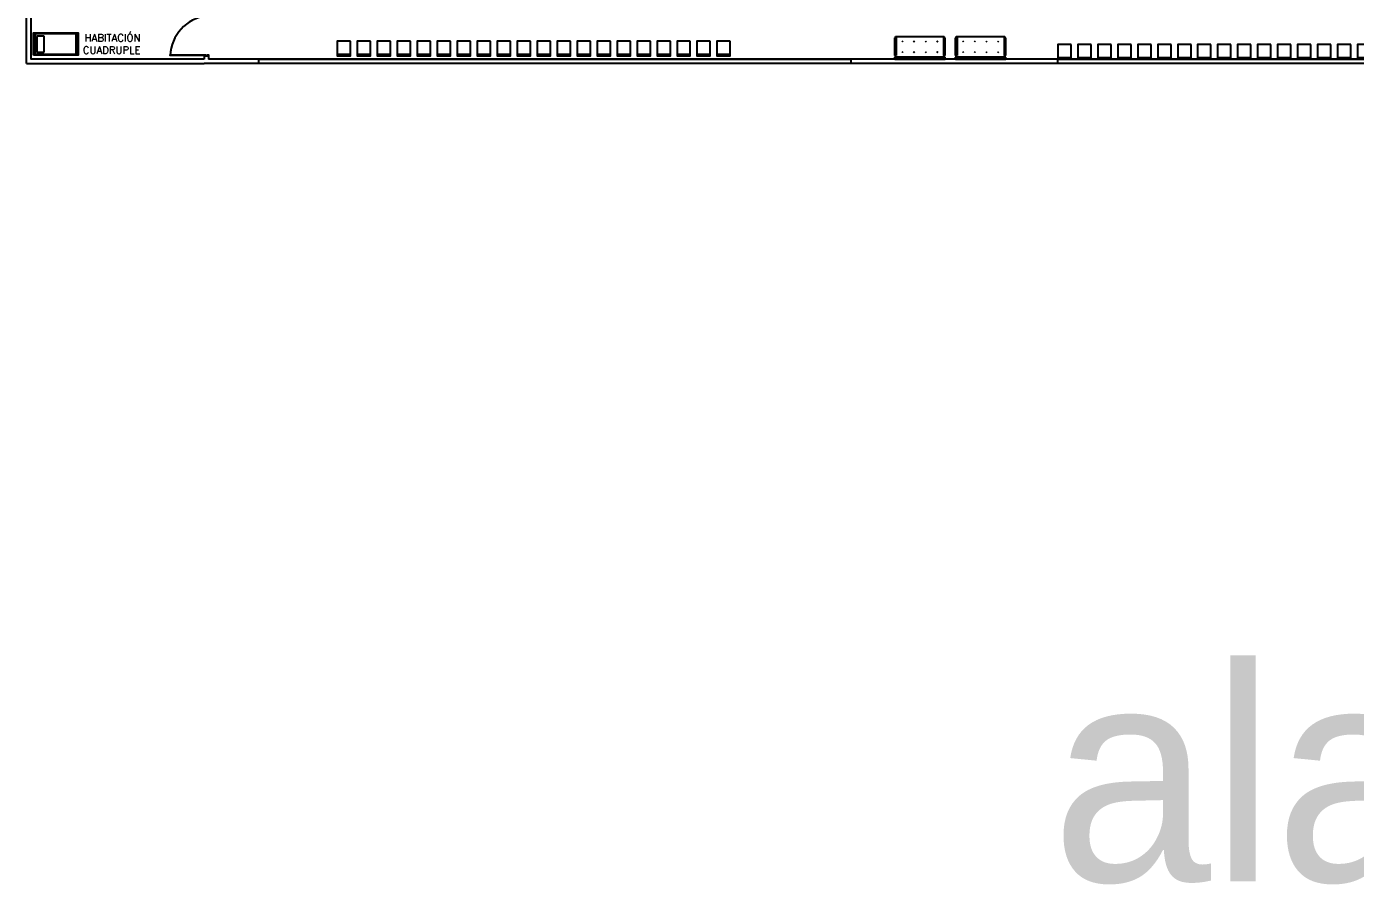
# Model space of a CAD drawing. Header units: metres. Extents: x -24 to 527, y -154 to 95.
# Drawn here: x -10.34 to 34.55, y -135.34 to -106.34 of the extents above; entities that cross this region are included whole.
import ezdxf

# ---------------------------------------------------------------- set-up
doc = ezdxf.new("R2010")
doc.units = ezdxf.units.M
doc.header["$MEASUREMENT"] = 0
for name, color, linetype in [('AN-TEXTO', 3, 'Continuous'), ('AR-MOBILIRIO', 1, 'Continuous'), ('AR-MUROS', 6, 'Continuous'), ('AR-PUERTAS', 2, 'Continuous'), ('AR-VENTANAS', 2, 'Continuous')]:
    doc.layers.add(name, color=color, linetype=linetype)
doc.layers.add('EQUIPO', color=1, linetype='Continuous', lineweight=0)
doc.styles.add('REGULAR-2.5', font='romans.shx', dxfattribs={"height": 2.5})

# ---------------------------------------------------------------- blocks, each defined once
blk = doc.blocks.new('31643339')
at = {"layer": 'AR-MOBILIRIO'}
for p, q in [((0.038, 0.5), (0.038, -0.5)), ((0.038, 0.4), (0.087, 0.4)), ((1.9, 0.4), (1.95, 0.4)), ((1.95, 0.5), (1.95, -0.5)), ((0.038, -0.4), (0.087, -0.4)), ((1.9, -0.4), (1.95, -0.4))]:
    blk.add_line(p, q, dxfattribs=at)
blk.add_lwpolyline([(0, -0.5), (0, 0.5), (2, 0.5), (2, -0.5)], close=True, dxfattribs=at)
for points in [[(1.87, 0.475, -0.414214), (1.9, 0.445), (1.9, -0.445, -0.414214), (1.87, -0.475), (0.117, -0.475, -0.414214), (0.087, -0.445), (0.087, 0.445, -0.414214), (0.117, 0.475)], [(0.15, -0.332, 0.414214), (0.18, -0.362), (0.447, -0.362, 0.414214), (0.477, -0.332), (0.477, 0.333, 0.414214), (0.447, 0.363), (0.18, 0.363, 0.414214), (0.15, 0.333)]]:
    blk.add_lwpolyline(points, format="xyb", close=True, dxfattribs=at)
blk = doc.blocks.new('AR-PUERTA 2')
at = {"layer": 'AR-PUERTAS', "linetype": 'Continuous'}
for points in [[(-1.354, -0.058), (-1.354, -0.008), (-1.329, -0.008), (-1.329, 0.042), (-1.379, 0.042), (-1.379, -0.058)], [(-0.029, -0.008), (-0.029, 0.042), (0.021, 0.042), (0.021, -0.058), (-0.004, -0.058), (-0.004, -0.008)], [(-0.004, -0.058), (-0.004, -1.258), (-0.029, -1.258), (-0.029, -0.058)]]:
    blk.add_lwpolyline(points, close=True, dxfattribs=at)
blk.add_arc((0.061, 0.169), 1.428, 188.1236, 267.3924, dxfattribs=at)
blk = doc.blocks.new('silla')
for points in [[(-0.225, -0.023), (0.225, -0.023), (0.225, 0.023), (-0.225, 0.023)], [(-0.225, -0.473), (0.225, -0.473), (0.225, -0.023), (-0.225, -0.023)]]:
    blk.add_lwpolyline(points, close=True)
blk = doc.blocks.new('*U126')
at = {"layer": 'AR-MOBILIRIO', "rotation": 90}
blk.add_blockref('silla', (-0.225, 0), dxfattribs=at)
blk = doc.blocks.new('*U127')
at = {"layer": 'AR-MUROS', "color": 0, "linetype": 'ByBlock', "lineweight": -2}
for p in [(0, 12.825), (0, 12.15), (0, 11.475), (0, 10.8), (0, 10.125), (0, 9.45), (0, 8.775), (0, 8.1), (0, 7.425), (0, 6.75), (0, 6.075), (0, 5.4), (0, 4.725), (0, 4.05), (0, 3.375), (0, 2.7), (0, 2.025), (0, 1.35), (0, 0.675), (0, 0)]:
    blk.add_blockref('*U126', p, dxfattribs=at)
blk = doc.blocks.new('*U117')
at = {"layer": 'AR-MOBILIRIO', "rotation": 90}
blk.add_blockref('silla', (-0.225, 0), dxfattribs=at)
blk = doc.blocks.new('*U118')
at = {"layer": 'AR-MUROS', "color": 0, "linetype": 'ByBlock', "lineweight": -2}
for p in [(0, 12.825), (0, 12.15), (0, 11.475), (0, 10.8), (0, 10.125), (0, 9.45), (0, 8.775), (0, 8.1), (0, 7.425), (0, 6.75), (0, 6.075), (0, 5.4), (0, 4.725), (0, 4.05), (0, 3.375), (0, 2.7), (0, 2.025), (0, 1.35), (0, 0.675), (0, 0)]:
    blk.add_blockref('*U117', p, dxfattribs=at)
blk = doc.blocks.new('mueb')
at = {"layer": 'AR-MOBILIRIO'}
for p, q in [((354.197, 187.284), (354.197, 187.21)), ((355.897, 187.284), (354.197, 187.284)), ((354.197, 187.21), (355.897, 187.21)), ((354.224, 187.21), (354.224, 187.161)), ((355.87, 187.21), (355.87, 187.161)), ((355.897, 187.284), (355.897, 187.21)), ((354.251, 187.161), (354.197, 187.161)), ((354.197, 187.161), (354.197, 186.556)), ((354.251, 186.556), (354.251, 187.161)), ((354.468, 187.058), (354.444, 187.033)), ((354.468, 187.033), (354.444, 187.058)), ((354.859, 187.058), (354.834, 187.033)), ((354.859, 187.033), (354.834, 187.058)), ((355.232, 187.033), (355.257, 187.058)), ((355.232, 187.058), (355.257, 187.033)), ((355.623, 187.033), (355.647, 187.058)), ((355.623, 187.058), (355.647, 187.033)), ((355.842, 187.161), (355.897, 187.161)), ((355.842, 186.556), (355.842, 187.161)), ((355.897, 187.161), (355.897, 186.556)), ((354.197, 186.556), (354.251, 186.556)), ((354.197, 186.556), (354.251, 186.556)), ((354.224, 186.556), (354.224, 186.52)), ((354.224, 186.556), (354.224, 186.52)), ((355.87, 186.52), (354.224, 186.52)), ((354.468, 186.67), (354.444, 186.695)), ((354.468, 186.695), (354.444, 186.67)), ((354.859, 186.695), (354.834, 186.67)), ((354.859, 186.67), (354.834, 186.695)), ((355.232, 186.67), (355.257, 186.695)), ((355.232, 186.695), (355.257, 186.67)), ((355.623, 186.695), (355.647, 186.67)), ((355.623, 186.67), (355.647, 186.695)), ((355.897, 186.556), (355.842, 186.556)), ((355.87, 186.556), (355.87, 186.52))]:
    blk.add_line(p, q, dxfattribs=at)

msp = doc.modelspace()

# ---------------------------------------------------------------- linework, layer by layer
at = {"layer": 'AR-MUROS'}
for p, q in [((-10.342, -107.592), (-4.342, -107.592)), ((-4.342, -107.344), (-4.342, -107.442)), ((-4.192, -107.344), (-4.192, -107.442))]:
    msp.add_line(p, q, dxfattribs=at)
for points in [[(83.598, -90.776), (83.598, -107.592), (-4.342, -107.592)], [(-10.342, -107.592), (-10.342, -92.092), (-10.192, -92.092), (-10.192, -93.205), (-10.192, -92.692)], [(-4.342, -107.442), (-10.192, -107.442), (-10.192, -103.774)], [(-4.192, -107.344), (-4.342, -107.344)], [(59.53, -107.442), (-4.192, -107.442)]]:
    msp.add_lwpolyline(points, dxfattribs=at)
at = {"layer": 'AR-VENTANAS'}
for points in [[(-2.497, -107.442), (17.498, -107.442), (17.498, -107.592), (-2.497, -107.592)], [(24.493, -107.442), (44.488, -107.442), (44.488, -107.592), (24.493, -107.592)]]:
    msp.add_lwpolyline(points, close=True, dxfattribs=at)

# ---------------------------------------------------------------- block references
at = {"rotation": 180}
for p in [(374.88, 79.842), (376.931, 79.842)]:
    msp.add_blockref('mueb', p, dxfattribs=at)
at = {"layer": 'AR-MUROS'}
for name, p, rotation in [('AR-PUERTA 2', (-4.234, -107.323), 270), ('*U127', (13.205, -107.081), 89.99999999999999), ('*U118', (37.543, -107.194), 89.99999999999999)]:
    msp.add_blockref(name, p, dxfattribs=dict(at, rotation=rotation))
at = {"layer": 'EQUIPO', "xscale": 0.7516572760392114, "yscale": 0.7516572760392114, "zscale": 0.7516572760392114}
msp.add_blockref('31643339', (-10.108, -106.93), dxfattribs=at)

# ---------------------------------------------------------------- texts
at = {"layer": 'AN-TEXTO', "insert": (-8.344, -106.592), "char_height": 0.25, "attachment_point": 1, "style": 'REGULAR-2.5'}
msp.add_mtext_dynamic_manual_height_columns('\\pi-0.03715;HABITACIÓN\\P\\pi-0.09667;CUADRUPLE', width=1.9138, gutter_width=1.25, heights=[1.229], dxfattribs=at)
at = {"layer": 'AR-PUERTAS', "insert": (24.274, -127.986), "char_height": 7.2516, "attachment_point": 1}
msp.add_mtext_dynamic_manual_height_columns('alarm', width=23.64478, gutter_width=36.258, heights=[0], dxfattribs=at)

doc.saveas('drawing.dxf')
